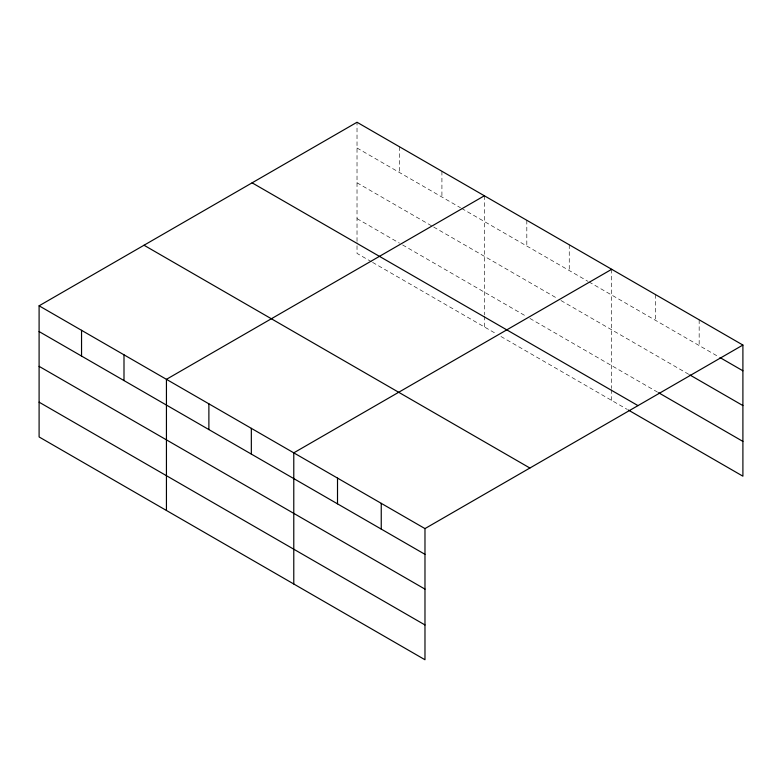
<?xml version="1.0" encoding="UTF-8"?>
<svg xmlns="http://www.w3.org/2000/svg" width="782" height="782" viewBox="0 0 782 782"><rect width="100%" height="100%" fill="white"/><g stroke="black" fill="none" stroke-linecap="round" stroke-linejoin="round"><path stroke-width="0.59" stroke-dasharray="3.91 2.93" d="M357.022 241.413L357.022 122.256M357.022 148.003L460.549 207.777M461.585 208.374L587.888 281.295M588.924 281.891L718.951 356.963M357.022 182.793L432.602 226.418M433.639 227.015L556.833 298.147M560.977 300.542L688.756 374.314M357.022 218.628L399.465 243.134M402.574 244.922L526.814 316.651M529.913 318.44L657.515 392.114M371.518 261.775L357.022 253.407L357.022 242.606M372.555 262.371L496.785 334.1M500.93 336.485L627.32 409.455M699.167 319.799L699.167 345.546M655.433 294.55L655.433 320.297M611.7 269.301L611.7 388.449M611.7 389.651L611.7 400.443M569.257 244.795L569.257 270.543M526.814 220.289L526.814 246.037M484.361 195.783L484.361 314.931M484.361 316.133L484.361 326.925M441.918 171.278L441.918 197.015M399.465 146.772L399.465 172.509"/><path stroke-width="1.17" d="M424.978 589.12L424.978 528.593L39.1 305.811L39.1 436.952L424.978 659.744L424.978 589.12L39.1 366.338M628.366 410.061L742.9 476.189L742.9 345.048L357.022 122.256L39.1 305.811M484.361 195.783L166.439 379.329L166.439 510.47M611.7 269.301L293.778 452.846L293.778 583.998M424.978 528.593L742.9 345.048M719.997 357.57L742.9 370.795M689.792 374.91L742.9 405.575M658.561 392.711L742.9 441.41M252.107 182.832L637.985 405.614M144.015 245.235L529.893 468.027M39.1 331.558L424.978 554.34M39.1 402.173L424.978 624.955M381.245 503.344L381.245 529.091M337.511 478.095L337.511 503.843M251.335 428.341L251.335 454.088M208.882 403.835L208.882 429.582M123.996 354.823L123.996 380.57M81.543 330.317L81.543 356.064"/></g></svg>
